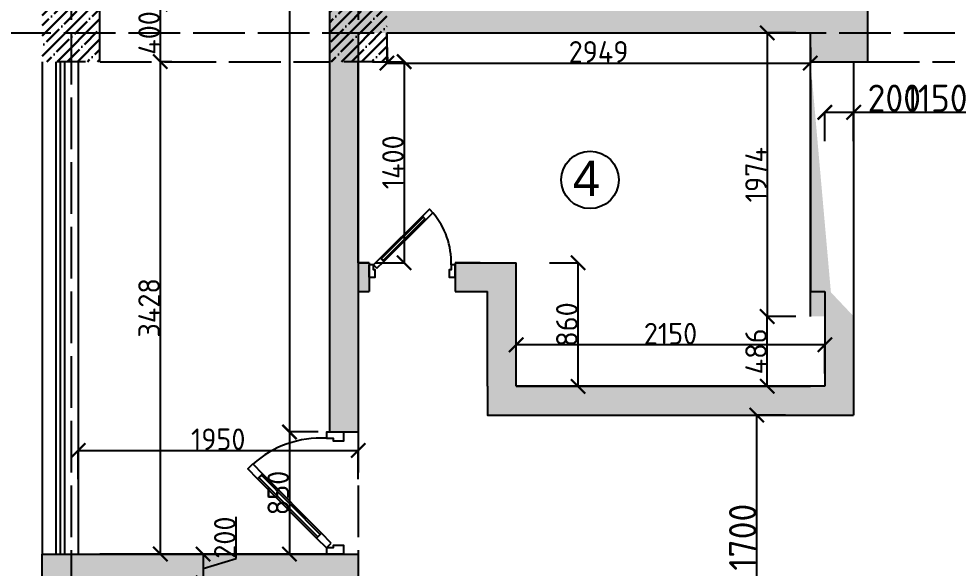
# Model space of a CAD drawing. Header units: millimetres. Extents: x -79936 to 190348, y -17907 to 78730.
# Drawn here: x 107997 to 114466, y 64380 to 68208 of the extents above; entities that cross this region are included whole.
import ezdxf

# ---------------------------------------------------------------- set-up
doc = ezdxf.new("R2010")
doc.units = ezdxf.units.MM
doc.linetypes.add('ACAD_ISO02W100', pattern=[15, 12, -3])
doc.layers.add('Plan 1', color=7, linetype='Continuous')
doc.layers.add('Plan 2', color=7, linetype='Continuous')
doc.styles.add('gost', font='GOST Common.ttf')
doc.styles.get("Standard").update_dxf_attribs({"font": 'arial.ttf'})
doc.dimstyles.new('GOST', dxfattribs={"dimtxt": 190, "dimasz": 100, "dimexe": 0.18, "dimexo": 0.06, "dimgap": 3, "dimtad": 1, "dimdec": 0, "dimzin": 0, "dimdsep": 46, "dimtxsty": 'gost', "dimblk": 'ARCHTICK', "dimcen": 0.09, "dimclrt": 256, "dimadec": 0, "dimazin": 0, "dimtfac": 1, "dimtdec": 0, "dimtofl": 0, "dimtmove": 0, "dimatfit": 3, "dimldrblk": 'ARCHTICK', "dimfxl": 200, "dimfxlon": 1, "dimtolj": 1, "dimtzin": 0, "dimarcsym": 0})
pattern_1 = [(45, (55688.29, 48707.08), (-70.71068, 70.71068), []), (45, (55759, 48707.08), (-70.71068, 70.71068), [125, -25, 0, -25])]

# ---------------------------------------------------------------- blocks, each defined once
blk = doc.blocks.new('A$C3C032968')
for p, q in [((0, 0), (0, 100)), ((0, 100), (0, 0)), ((700, 0), (700, 100)), ((700, 0), (700, 100))]:
    blk.add_line(p, q)
for points in [[(517.5, 522.4), (460.7, 466.1), (432.5, 494.5), (489.3, 550.8)], [(120, 128), (460.7, 466.1), (432.5, 494.5), (91.8, 156.4)], [(112.9, 135.1), (453.6, 473.2), (439.5, 487.4), (98.8, 149.3)], [(63.2, 71.6), (120, 128), (91.8, 156.4), (35, 100)], [(35, 100), (0, 100), (0, 0), (50, 0), (50, 50), (50, 60), (35, 60)], [(665, 100), (665, 60), (650, 60), (650, 50), (650, 0), (700, 0), (700, 100)]]:
    blk.add_lwpolyline(points, close=True)
blk.add_arc((72.4, 128.7), 593.3, 357.2313, 41.4937)
blk = doc.blocks.new('_ArchTick')
at = {"color": 0, "linetype": 'ByBlock', "const_width": 0.15}
blk.add_lwpolyline([(-0.5, -0.5), (0.5, 0.5)], dxfattribs=at)
blk = doc.blocks.new('*D235')
at = {"color": 0, "lineweight": -2, "transparency": 16777216}
for p, q in [((109064.3, 68308.1), (108983.6, 68308.1)), ((108983.7, 68308.1), (108983.7, 67908.1)), ((109064.3, 67908.1), (108983.6, 67908.1))]:
    blk.add_line(p, q, dxfattribs=at)
at = {"layer": 'Defpoints', "color": 0, "lineweight": 40, "transparency": 16777216}
for p in [(109064.4, 68308.1), (108983.7, 67908.1), (109064.4, 67908.1)]:
    blk.add_point(p, dxfattribs=at)
at = {"color": 0, "lineweight": -2, "transparency": 16777216, "xscale": 100, "yscale": 100, "zscale": 100}
for p, rotation in [((108983.7, 68308.1), 90), ((108983.7, 67908.1), 270)]:
    blk.add_blockref('_ArchTick', p, dxfattribs=dict(at, rotation=rotation))
at = {"color": 18, "true_color": 0x000000, "transparency": 16777216, "insert": (108905.7, 68108.1), "char_height": 150, "attachment_point": 5, "rotation": 90, "style": 'gost'}
blk.add_mtext('\\A1;400', dxfattribs=at)
blk = doc.blocks.new('*D236')
at = {"color": 0, "lineweight": -2, "transparency": 16777216}
for p, q in [((109064.3, 67908.1), (108983.6, 67908.1)), ((108983.7, 67908.1), (108983.7, 64480.5)), ((108964.4, 64480.5), (108983.9, 64480.5))]:
    blk.add_line(p, q, dxfattribs=at)
at = {"layer": 'Defpoints', "color": 0, "lineweight": 40, "transparency": 16777216}
for p in [(109064.4, 67908.1), (108964.4, 64480.5), (108983.7, 64480.5)]:
    blk.add_point(p, dxfattribs=at)
at = {"color": 0, "lineweight": -2, "transparency": 16777216, "xscale": 100, "yscale": 100, "zscale": 100}
for p, rotation in [((108983.7, 67908.1), 90), ((108983.7, 64480.5), 270)]:
    blk.add_blockref('_ArchTick', p, dxfattribs=dict(at, rotation=rotation))
at = {"color": 18, "true_color": 0x000000, "transparency": 16777216, "insert": (108905.7, 66194.3), "char_height": 150, "attachment_point": 5, "rotation": 90, "style": 'gost'}
blk.add_mtext('\\A1;3428', dxfattribs=at)
blk = doc.blocks.new('*D272')
at = {"color": 0, "lineweight": -2, "transparency": 16777216}
for p, q in [((109511.2, 64449.4), (109511.2, 64740.4)), ((109262.3, 64480.5), (109281.7, 64480.5)), ((109281.6, 64480.5), (109281.6, 64280.5)), ((109281.6, 64380.5), (109511.2, 64449.4)), ((109262.3, 64280.5), (109281.7, 64280.5))]:
    blk.add_line(p, q, dxfattribs=at)
at = {"layer": 'Defpoints', "color": 0, "lineweight": 40, "transparency": 16777216}
for p in [(109262.2, 64480.5), (109262.2, 64280.5), (109281.6, 64280.5)]:
    blk.add_point(p, dxfattribs=at)
at = {"color": 0, "lineweight": -2, "transparency": 16777216, "xscale": 100, "yscale": 100, "zscale": 100}
for p, rotation in [((109281.6, 64480.5), 90), ((109281.6, 64280.5), 270)]:
    blk.add_blockref('_ArchTick', p, dxfattribs=dict(at, rotation=rotation))
at = {"color": 18, "true_color": 0x000000, "transparency": 16777216, "insert": (109433.2, 64594.9), "char_height": 150, "attachment_point": 5, "rotation": 90, "style": 'gost'}
blk.add_mtext('\\A1;200', dxfattribs=at)
blk = doc.blocks.new('*D274')
at = {"color": 0, "lineweight": -2, "transparency": 16777216}
for p, q in [((110083.2, 71898.3), (109883, 71898.3)), ((109883.2, 71898.3), (109883.2, 65330.5)), ((110083.2, 65330.5), (109883, 65330.5))]:
    blk.add_line(p, q, dxfattribs=at)
at = {"layer": 'Defpoints', "color": 0, "lineweight": 40, "transparency": 16777216}
for p in [(110183.2, 71898.3), (109883.2, 65330.5), (110162.2, 65330.5)]:
    blk.add_point(p, dxfattribs=at)
at = {"color": 0, "lineweight": -2, "transparency": 16777216, "xscale": 100, "yscale": 100, "zscale": 100}
for p, rotation in [((109883.2, 71898.3), 90), ((109883.2, 65330.5), 270)]:
    blk.add_blockref('_ArchTick', p, dxfattribs=dict(at, rotation=rotation))
at = {"color": 18, "true_color": 0x000000, "transparency": 16777216, "insert": (109805.2, 68614.4), "char_height": 150, "attachment_point": 5, "rotation": 90, "style": 'gost'}
blk.add_mtext('\\A1;6568', dxfattribs=at)
blk = doc.blocks.new('*D275')
at = {"color": 0, "lineweight": -2, "transparency": 16777216}
for p, q in [((110083.2, 65330.5), (109883, 65330.5)), ((109883.2, 65330.5), (109883.2, 64480.5)), ((110083.2, 64480.5), (109883, 64480.5))]:
    blk.add_line(p, q, dxfattribs=at)
at = {"layer": 'Defpoints', "color": 0, "lineweight": 40, "transparency": 16777216}
for p in [(110162.2, 65330.5), (109883.2, 64480.5), (110362.2, 64480.5)]:
    blk.add_point(p, dxfattribs=at)
at = {"color": 0, "lineweight": -2, "transparency": 16777216, "xscale": 100, "yscale": 100, "zscale": 100}
for p, rotation in [((109883.2, 65330.5), 90), ((109883.2, 64480.5), 270)]:
    blk.add_blockref('_ArchTick', p, dxfattribs=dict(at, rotation=rotation))
at = {"color": 18, "true_color": 0x000000, "transparency": 16777216, "insert": (109805.2, 64905.5), "char_height": 150, "attachment_point": 5, "rotation": 90, "style": 'gost'}
blk.add_mtext('\\A1;850', dxfattribs=at)
blk = doc.blocks.new('*D276')
at = {"color": 0, "lineweight": -2, "transparency": 16777216}
for p, q in [((108412.2, 65001.7), (108412.2, 65201.9)), ((108412.2, 65201.7), (110362.2, 65201.7)), ((110362.2, 65001.7), (110362.2, 65201.9))]:
    blk.add_line(p, q, dxfattribs=at)
at = {"layer": 'Defpoints', "color": 0, "lineweight": 40, "transparency": 16777216}
for p in [(110362.2, 65201.7), (108412.2, 64480.5), (110362.2, 64480.5)]:
    blk.add_point(p, dxfattribs=at)
at = {"color": 0, "lineweight": -2, "transparency": 16777216, "xscale": 100, "yscale": 100, "zscale": 100, "rotation": 180}
blk.add_blockref('_ArchTick', (108412.2, 65201.7), dxfattribs=at)
at = {"color": 0, "lineweight": -2, "transparency": 16777216, "xscale": 100, "yscale": 100, "zscale": 100}
blk.add_blockref('_ArchTick', (110362.2, 65201.7), dxfattribs=at)
at = {"color": 18, "true_color": 0x000000, "transparency": 16777216, "insert": (109387.2, 65279.7), "char_height": 150, "attachment_point": 5, "style": 'gost'}
blk.add_mtext('\\A1;1950', dxfattribs=at)
blk = doc.blocks.new('*D277')
at = {"color": 0, "lineweight": -2, "transparency": 16777216}
for p, q in [((113410.8, 66134.5), (113210.6, 66134.5)), ((113210.8, 65648.1), (113210.8, 66134.5)), ((113410.8, 65648.1), (113210.6, 65648.1))]:
    blk.add_line(p, q, dxfattribs=at)
at = {"layer": 'Defpoints', "color": 0, "lineweight": 40, "transparency": 16777216}
for p in [(113210.8, 66134.5), (113512.2, 66134.5), (113612.2, 65648.1)]:
    blk.add_point(p, dxfattribs=at)
at = {"color": 0, "lineweight": -2, "transparency": 16777216, "xscale": 100, "yscale": 100, "zscale": 100}
for p, rotation in [((113210.8, 66134.5), 90), ((113210.8, 65648.1), 270)]:
    blk.add_blockref('_ArchTick', p, dxfattribs=dict(at, rotation=rotation))
at = {"transparency": 16777216, "insert": (113132.8, 65891.3), "char_height": 150, "attachment_point": 5, "rotation": 90, "style": 'gost'}
blk.add_mtext('\\A1;486', dxfattribs=at)
blk = doc.blocks.new('*D255')
at = {"color": 0, "lineweight": -2, "transparency": 16777216}
for p, q in [((113410.6, 68108.1), (113210.4, 68108.1)), ((113210.6, 68108.1), (113210.6, 66134.5)), ((113410.6, 66134.5), (113210.4, 66134.5))]:
    blk.add_line(p, q, dxfattribs=at)
at = {"layer": 'Defpoints', "color": 0, "lineweight": 40, "transparency": 16777216}
for p in [(113510.3, 68108.1), (113210.6, 66134.5), (113512.2, 66134.5)]:
    blk.add_point(p, dxfattribs=at)
at = {"color": 0, "lineweight": -2, "transparency": 16777216, "xscale": 100, "yscale": 100, "zscale": 100}
for p, rotation in [((113210.6, 68108.1), 90), ((113210.6, 66134.5), 270)]:
    blk.add_blockref('_ArchTick', p, dxfattribs=dict(at, rotation=rotation))
at = {"transparency": 16777216, "insert": (113132.6, 67121.3), "char_height": 150, "attachment_point": 5, "rotation": 90, "style": 'gost'}
blk.add_mtext('\\A1;1974', dxfattribs=at)
blk = doc.blocks.new('*D283')
at = {"color": 0, "lineweight": -2, "transparency": 16777216}
for p, q in [((111462.2, 65737.1), (111462.2, 65937.3)), ((113612.2, 65937.1), (111462.2, 65937.1)), ((113612.2, 65737.1), (113612.2, 65937.3))]:
    blk.add_line(p, q, dxfattribs=at)
at = {"layer": 'Defpoints', "color": 0, "lineweight": 40, "transparency": 16777216}
for p in [(111462.2, 65937.1), (111462.2, 65648.1), (113612.2, 65648.1)]:
    blk.add_point(p, dxfattribs=at)
at = {"color": 0, "lineweight": -2, "transparency": 16777216, "xscale": 100, "yscale": 100, "zscale": 100, "rotation": 180}
blk.add_blockref('_ArchTick', (111462.2, 65937.1), dxfattribs=at)
at = {"color": 0, "lineweight": -2, "transparency": 16777216, "xscale": 100, "yscale": 100, "zscale": 100}
blk.add_blockref('_ArchTick', (113612.2, 65937.1), dxfattribs=at)
at = {"transparency": 16777216, "insert": (112537.2, 66015.1), "char_height": 150, "attachment_point": 5, "style": 'gost'}
blk.add_mtext('\\A1;2150', dxfattribs=at)
blk = doc.blocks.new('*D284')
at = {"color": 0, "lineweight": -2, "transparency": 16777216}
for p, q in [((111693.2, 66508.1), (111893.4, 66508.1)), ((111893.2, 65648.1), (111893.2, 66508.1)), ((111693.2, 65648.1), (111893.4, 65648.1))]:
    blk.add_line(p, q, dxfattribs=at)
at = {"layer": 'Defpoints', "color": 0, "lineweight": 40, "transparency": 16777216}
for p in [(111462.2, 66508.1), (111893.2, 66508.1), (111462.2, 65648.1)]:
    blk.add_point(p, dxfattribs=at)
at = {"color": 0, "lineweight": -2, "transparency": 16777216, "xscale": 100, "yscale": 100, "zscale": 100}
for p, rotation in [((111893.2, 66508.1), 90), ((111893.2, 65648.1), 270)]:
    blk.add_blockref('_ArchTick', p, dxfattribs=dict(at, rotation=rotation))
at = {"transparency": 16777216, "insert": (111815.2, 66078.1), "char_height": 150, "attachment_point": 5, "rotation": 90, "style": 'gost'}
blk.add_mtext('\\A1;860', dxfattribs=at)
blk = doc.blocks.new('*D302')
at = {"color": 0, "lineweight": -2, "transparency": 16777216}
for p, q in [((113612.2, 67355.8), (113612.2, 67555.9)), ((113612.2, 67555.8), (113812.2, 67555.8)), ((113812.2, 67355.8), (113812.2, 67555.9)), ((113812.2, 67555.8), (114279.2, 67555.8))]:
    blk.add_line(p, q, dxfattribs=at)
at = {"layer": 'Defpoints', "color": 0, "lineweight": 40, "transparency": 16777216}
for p in [(113812.2, 67555.8), (113612.2, 66134.9), (113812.2, 66134.9)]:
    blk.add_point(p, dxfattribs=at)
at = {"color": 0, "lineweight": -2, "transparency": 16777216, "xscale": 100, "yscale": 100, "zscale": 100, "rotation": 180}
blk.add_blockref('_ArchTick', (113612.2, 67555.8), dxfattribs=at)
at = {"color": 0, "lineweight": -2, "transparency": 16777216, "xscale": 100, "yscale": 100, "zscale": 100}
blk.add_blockref('_ArchTick', (113812.2, 67555.8), dxfattribs=at)
at = {"transparency": 16777216, "insert": (114095.7, 67653.8), "char_height": 190, "attachment_point": 5, "style": 'gost'}
blk.add_mtext('\\A1;200', dxfattribs=at)
blk = doc.blocks.new('*D303')
at = {"color": 0, "lineweight": -2, "transparency": 16777216}
for p, q in [((114962.2, 67755.8), (114962.2, 67555.6)), ((113812.2, 67355.8), (113812.2, 67555.9)), ((113812.2, 67555.8), (114962.2, 67555.8))]:
    blk.add_line(p, q, dxfattribs=at)
at = {"layer": 'Defpoints', "color": 0, "lineweight": 40, "transparency": 16777216}
for p in [(114962.2, 67908.1), (114962.2, 67555.8), (113812.2, 66134.9)]:
    blk.add_point(p, dxfattribs=at)
at = {"color": 0, "lineweight": -2, "transparency": 16777216, "xscale": 100, "yscale": 100, "zscale": 100, "rotation": 180}
blk.add_blockref('_ArchTick', (113812.2, 67555.8), dxfattribs=at)
at = {"color": 0, "lineweight": -2, "transparency": 16777216, "xscale": 100, "yscale": 100, "zscale": 100}
blk.add_blockref('_ArchTick', (114962.2, 67555.8), dxfattribs=at)
at = {"transparency": 16777216, "insert": (114387.2, 67653.8), "char_height": 190, "attachment_point": 5, "style": 'gost'}
blk.add_mtext('\\A1;1150', dxfattribs=at)
blk = doc.blocks.new('*D256')
at = {"color": 0, "lineweight": -2, "transparency": 16777216}
for p, q in [((106762.2, 64480.5), (106562, 64480.5)), ((106562.2, 64280.5), (106562.2, 64480.5)), ((106762.2, 64280.5), (106562, 64280.5))]:
    blk.add_line(p, q, dxfattribs=at)
at = {"layer": 'Defpoints', "color": 0, "lineweight": 40, "transparency": 16777216}
for p in [(106562.2, 64480.5), (108412.2, 64480.5), (108412.2, 64280.5)]:
    blk.add_point(p, dxfattribs=at)
at = {"color": 0, "lineweight": -2, "transparency": 16777216, "xscale": 100, "yscale": 100, "zscale": 100}
for p, rotation in [((106562.2, 64480.5), 90), ((106562.2, 64280.5), 270)]:
    blk.add_blockref('_ArchTick', p, dxfattribs=dict(at, rotation=rotation))
at = {"transparency": 16777216, "insert": (106364.2, 64413.5), "char_height": 190, "attachment_point": 5, "rotation": 90, "style": 'gost'}
blk.add_mtext('\\A1;200', dxfattribs=at)
blk = doc.blocks.new('*D258')
at = {"color": 0, "lineweight": -2, "transparency": 16777216}
for p, q in [((105162.2, 72108.1), (104962, 72108.1)), ((104962.2, 61708.1), (104962.2, 72108.1)), ((105162.2, 61708.1), (104962, 61708.1))]:
    blk.add_line(p, q, dxfattribs=at)
at = {"layer": 'Defpoints', "color": 0, "lineweight": 40, "transparency": 16777216}
for p in [(104962.2, 72108.1), (108362.2, 72108.1), (108362.2, 61708.1)]:
    blk.add_point(p, dxfattribs=at)
at = {"color": 0, "lineweight": -2, "transparency": 16777216, "xscale": 100, "yscale": 100, "zscale": 100}
for p, rotation in [((104962.2, 72108.1), 90), ((104962.2, 61708.1), 270)]:
    blk.add_blockref('_ArchTick', p, dxfattribs=dict(at, rotation=rotation))
at = {"transparency": 16777216, "insert": (104864.2, 66908.1), "char_height": 190, "attachment_point": 5, "rotation": 90, "style": 'gost'}
blk.add_mtext('\\A1;10400', dxfattribs=at)
blk = doc.blocks.new('*D259')
at = {"color": 0, "lineweight": -2, "transparency": 16777216}
for p, q in [((105962.2, 68108.1), (105762, 68108.1)), ((105762.2, 61708.1), (105762.2, 68108.1)), ((105962.2, 61708.1), (105762, 61708.1))]:
    blk.add_line(p, q, dxfattribs=at)
at = {"layer": 'Defpoints', "color": 0, "lineweight": 40, "transparency": 16777216}
for p in [(105762.2, 68108.1), (108362.2, 68108.1), (108362.2, 61708.1)]:
    blk.add_point(p, dxfattribs=at)
at = {"color": 0, "lineweight": -2, "transparency": 16777216, "xscale": 100, "yscale": 100, "zscale": 100}
for p, rotation in [((105762.2, 68108.1), 90), ((105762.2, 61708.1), 270)]:
    blk.add_blockref('_ArchTick', p, dxfattribs=dict(at, rotation=rotation))
at = {"transparency": 16777216, "insert": (105664.2, 64908.1), "char_height": 190, "attachment_point": 5, "rotation": 90, "style": 'gost'}
blk.add_mtext('\\A1;6400', dxfattribs=at)
blk = doc.blocks.new('*D260')
at = {"color": 0, "lineweight": -2, "transparency": 16777216}
for p, q in [((105962.2, 72108.1), (105762, 72108.1)), ((105762.2, 68108.1), (105762.2, 72108.1)), ((105962.2, 68108.1), (105762, 68108.1))]:
    blk.add_line(p, q, dxfattribs=at)
at = {"layer": 'Defpoints', "color": 0, "lineweight": 40, "transparency": 16777216}
for p in [(105762.2, 72108.1), (108362.2, 72108.1), (108362.2, 68108.1)]:
    blk.add_point(p, dxfattribs=at)
at = {"color": 0, "lineweight": -2, "transparency": 16777216, "xscale": 100, "yscale": 100, "zscale": 100}
for p, rotation in [((105762.2, 72108.1), 90), ((105762.2, 68108.1), 270)]:
    blk.add_blockref('_ArchTick', p, dxfattribs=dict(at, rotation=rotation))
at = {"transparency": 16777216, "insert": (105664.2, 70108.1), "char_height": 190, "attachment_point": 5, "rotation": 90, "style": 'gost'}
blk.add_mtext('\\A1;4000', dxfattribs=at)
blk = doc.blocks.new('*D317')
at = {"color": 0, "lineweight": -2, "transparency": 16777216}
for p, q in [((106762.2, 68108.1), (106562, 68108.1)), ((106562.2, 64480.5), (106562.2, 68108.1)), ((106762.2, 64480.5), (106562, 64480.5))]:
    blk.add_line(p, q, dxfattribs=at)
at = {"layer": 'Defpoints', "color": 0, "lineweight": 40, "transparency": 16777216}
for p in [(106562.2, 68108.1), (108162.2, 68108.1), (108162.2, 64480.5)]:
    blk.add_point(p, dxfattribs=at)
at = {"color": 0, "lineweight": -2, "transparency": 16777216, "xscale": 100, "yscale": 100, "zscale": 100}
for p, rotation in [((106562.2, 68108.1), 90), ((106562.2, 64480.5), 270)]:
    blk.add_blockref('_ArchTick', p, dxfattribs=dict(at, rotation=rotation))
at = {"transparency": 16777216, "insert": (106464.2, 66294.3), "char_height": 190, "attachment_point": 5, "rotation": 90, "style": 'gost'}
blk.add_mtext('\\A1;3628', dxfattribs=at)
blk = doc.blocks.new('*D318')
at = {"color": 0, "lineweight": -2, "transparency": 16777216}
for p, q in [((106762.2, 71508.1), (106562, 71508.1)), ((106562.2, 68108.1), (106562.2, 71508.1)), ((106762.2, 68108.1), (106562, 68108.1))]:
    blk.add_line(p, q, dxfattribs=at)
at = {"layer": 'Defpoints', "color": 0, "lineweight": 40, "transparency": 16777216}
for p in [(106562.2, 71508.1), (108162.2, 71508.1), (108162.2, 68108.1)]:
    blk.add_point(p, dxfattribs=at)
at = {"color": 0, "lineweight": -2, "transparency": 16777216, "xscale": 100, "yscale": 100, "zscale": 100}
for p, rotation in [((106562.2, 71508.1), 90), ((106562.2, 68108.1), 270)]:
    blk.add_blockref('_ArchTick', p, dxfattribs=dict(at, rotation=rotation))
at = {"transparency": 16777216, "insert": (106464.2, 69808.1), "char_height": 190, "attachment_point": 5, "rotation": 90, "style": 'gost'}
blk.add_mtext('\\A1;3400', dxfattribs=at)
blk = doc.blocks.new('*D321')
at = {"color": 0, "lineweight": -2, "transparency": 16777216}
for p, q in [((110561.7, 68098.5), (110561.7, 67898.3)), ((113510.3, 68098.5), (113510.3, 67898.3)), ((110561.7, 67898.5), (113510.3, 67898.5))]:
    blk.add_line(p, q, dxfattribs=at)
at = {"layer": 'Defpoints', "color": 0, "lineweight": 40, "transparency": 16777216}
for p in [(110561.7, 68108.1), (113510.3, 68108.1), (113510.3, 67898.5)]:
    blk.add_point(p, dxfattribs=at)
at = {"color": 0, "lineweight": -2, "transparency": 16777216, "xscale": 100, "yscale": 100, "zscale": 100, "rotation": 180}
blk.add_blockref('_ArchTick', (110561.7, 67898.5), dxfattribs=at)
at = {"color": 0, "lineweight": -2, "transparency": 16777216, "xscale": 100, "yscale": 100, "zscale": 100}
blk.add_blockref('_ArchTick', (113510.3, 67898.5), dxfattribs=at)
at = {"transparency": 16777216, "insert": (112036, 67976.5), "char_height": 150, "attachment_point": 5, "style": 'gost'}
blk.add_mtext('\\A1;2949', dxfattribs=at)
blk = doc.blocks.new('*D322')
at = {"color": 0, "lineweight": -2, "transparency": 16777216}
for p, q in [((110482.2, 67908.1), (110682.4, 67908.1)), ((110682.2, 67908.1), (110682.2, 66508.1)), ((110482.2, 66508.1), (110682.4, 66508.1))]:
    blk.add_line(p, q, dxfattribs=at)
at = {"layer": 'Defpoints', "color": 0, "lineweight": 40, "transparency": 16777216}
for p in [(110362.2, 67908.1), (110362.2, 66508.1), (110682.2, 66508.1)]:
    blk.add_point(p, dxfattribs=at)
at = {"color": 0, "lineweight": -2, "transparency": 16777216, "xscale": 100, "yscale": 100, "zscale": 100}
for p, rotation in [((110682.2, 67908.1), 90), ((110682.2, 66508.1), 270)]:
    blk.add_blockref('_ArchTick', p, dxfattribs=dict(at, rotation=rotation))
at = {"transparency": 16777216, "insert": (110604.2, 67208.1), "char_height": 150, "attachment_point": 5, "rotation": 90, "style": 'gost'}
blk.add_mtext('\\A1;1400', dxfattribs=at)
blk = doc.blocks.new('*D325')
at = {"color": 0, "lineweight": -2, "transparency": 16777216}
for p, q in [((113337.8, 65448.1), (113137.6, 65448.1)), ((113137.8, 63748.1), (113137.8, 65448.1)), ((113337.8, 63748.1), (113137.6, 63748.1))]:
    blk.add_line(p, q, dxfattribs=at)
at = {"layer": 'Defpoints', "color": 0, "lineweight": 40, "transparency": 16777216}
for p in [(113137.8, 65448.1), (113812.2, 65448.1), (113462.2, 63748.1)]:
    blk.add_point(p, dxfattribs=at)
at = {"color": 0, "lineweight": -2, "transparency": 16777216, "xscale": 100, "yscale": 100, "zscale": 100}
for p, rotation in [((113137.8, 65448.1), 90), ((113137.8, 63748.1), 270)]:
    blk.add_blockref('_ArchTick', p, dxfattribs=dict(at, rotation=rotation))
at = {"transparency": 16777216, "insert": (113039.8, 64598.1), "char_height": 190, "attachment_point": 5, "rotation": 90, "style": 'gost'}
blk.add_mtext('\\A1;1700', dxfattribs=at)

msp = doc.modelspace()

# ---------------------------------------------------------------- hatches: boundary and pattern name
at = {"ltscale": 50, "true_color": 0x636466, "transparency": 33554687}
h = msp.add_hatch(color=251, dxfattribs=at)
h.dxf.hatch_style = 1
h.paths.add_polyline_path([(110362.206, 64480.49), (108562.206, 64480.49), (108562.206, 64280.49), (110362.206, 64280.49)])
h.paths.add_polyline_path([(119162.206, 68308.118), (115162.206, 68308.118), (115162.206, 68658.118), (114962.206, 68658.118), (114962.206, 68108.453), (119162.206, 68109.38)])
h.paths.add_polyline_path([(110438.359, 66508.118), (110362.206, 66508.118), (110362.206, 66308.118), (110438.359, 66308.118)], flags=17)
h.paths.add_polyline_path([(108562.206, 64480.49), (108162.206, 64480.49), (108162.206, 64280.49), (108562.206, 64280.49), (108562.206, 64308.118)])
h.paths.add_polyline_path([(111212.206, 66308.118), (111212.206, 66508.118), (111038.359, 66508.118), (111038.359, 66308.118)], flags=17)
h.paths.add_polyline_path([(108902.206, 71908.118), (108902.206, 72308.118), (108162.206, 72308.118), (108162.206, 71908.118)])
h.paths.add_polyline_path([(114962.206, 69408.118), (115162.206, 69408.118), (115162.206, 69708.118), (114562.206, 69708.118), (114562.206, 71908.118), (114362.206, 71908.118), (114362.206, 69708.118), (113562.206, 69708.118), (113562.206, 69228.118), (113762.206, 69228.118), (113762.206, 69508.118), (114962.206, 69508.118)])
h.paths.add_polyline_path([(113562.206, 68308.118), (113762.206, 68308.118), (113762.206, 68478.118), (113562.206, 68478.118)])
h.paths.add_polyline_path([(113512.206, 68108.118), (113512.206, 68308.118), (110162.206, 68308.118), (110162.206, 65330.49), (110362.206, 65330.49), (110362.206, 66308.118), (110362.206, 68108.118)])
h.paths.add_polyline_path([(121461.995, 61508.118), (121461.995, 61908.118), (108562.206, 61908.118), (108162.206, 61908.118), (108162.206, 61508.118)])
h.paths.add_polyline_path([(121261.995, 71908.118), (121261.995, 72308.118), (109862.206, 72308.118), (109862.206, 71908.118), (110362.206, 71908.118), (114362.206, 71908.118)])
at = {"lineweight": 30, "transparency": 33554687}
h = msp.add_hatch(dxfattribs=at)
h.set_pattern_fill('ANSI35', color=1, scale=400)
h.set_pattern_definition(pattern_1)
h.paths.add_polyline_path([(108162.206, 68308.118), (108162.206, 67908.118), (108562.206, 67908.118), (108562.206, 68308.118)])
h = msp.add_hatch(dxfattribs=at)
h.set_pattern_fill('ANSI35', color=1, scale=400)
h.set_pattern_definition(pattern_1)
h.paths.add_polyline_path([(110162.206, 68308.118), (110162.206, 67908.118), (110562.206, 67908.118), (110562.206, 68308.118)])
at = {"true_color": 0x636466, "transparency": 33554687}
h = msp.add_hatch(color=251, dxfattribs=at)
h.dxf.hatch_style = 1
h.paths.add_polyline_path([(113912.206, 68308.118), (113512.206, 68308.118), (113512.206, 67908.118), (113912.206, 67908.118)])
at = {"true_color": 0x000000, "transparency": 33554687}
h = msp.add_hatch(color=18, dxfattribs=at)
h.dxf.hatch_style = 1
h.paths.add_polyline_path([(113654.045, 66302.844), (113512.206, 66135.552), (113812.206, 66135.552)])
h.paths.add_polyline_path([(113512.206, 67906.488), (113512.206, 66335.552), (113512.206, 66135.552), (113654.045, 66302.844)])
at = {"true_color": 0x636466, "transparency": 33554687}
h = msp.add_hatch(color=251, dxfattribs=at)
h.dxf.hatch_style = 1
h.paths.add_polyline_path([(111462.206, 66508.118), (111038.359, 66508.118), (111038.359, 66493.852), (111038.502, 66493.852), (111038.502, 66408.118), (111038.359, 66308.118), (111262.206, 66308.118), (111262.24, 65648.118), (111462.24, 65648.118)])
h = msp.add_hatch(color=251, dxfattribs=at)
h.dxf.hatch_style = 1
h.paths.add_polyline_path([(113812.379, 66135.723), (113612.379, 66135.723), (113612.206, 65648.118), (111462.206, 65648.118), (111262.206, 65648.118), (111262.206, 65448.118), (113512.206, 65448.118), (113812.206, 65448.118)])

# ---------------------------------------------------------------- linework, layer by layer
at = {"color": 18, "true_color": 0x000000}
for p, q in [((110362.206, 67908.118), (110362.206, 66508.118)), ((113812.206, 67908.118), (113812.206, 65448.118)), ((110362.206, 66508.118), (110438.359, 66508.118)), ((111038.359, 66508.118), (111212.206, 66508.118)), ((111038.359, 66508.118), (111462.206, 66508.118)), ((110362.206, 66308.118), (110438.359, 66308.118)), ((111038.359, 66308.118), (111262.206, 66308.118)), ((110362.206, 65448.118), (110362.206, 65330.49))]:
    msp.add_line(p, q, dxfattribs=at)
for p, q in [((110362.206, 66508.118), (110438.359, 66508.118)), ((113512.206, 66308.118), (113612.206, 66308.118)), ((113612.206, 66308.118), (113612.206, 65648.118)), ((110162.206, 65330.49), (110362.206, 65330.49))]:
    msp.add_line(p, q)
for points in [[(109862.206, 71908.118), (110162.206, 71908.118), (110162.206, 65330.49)], [(110162.206, 71908.118), (110162.206, 65448.118)], [(108562.206, 67908.118), (108562.206, 68308.118)], [(113512.206, 67908.118), (113912.206, 67908.118), (113912.206, 68308.118), (113512.206, 68308.118)], [(110462.206, 67908.118), (110568.474, 67908.118), (110561.726, 68108.118)], [(110561.726, 68108.118), (113510.303, 68108.118)], [(113510.303, 68108.118), (113512.206, 67908.118)], [(108162.206, 67908.118), (108162.206, 64480.49)], [(108462.206, 67908.118), (108262.206, 67908.118)], [(108412.206, 67908.118), (108412.206, 64480.49)], [(110462.206, 67908.118), (110262.206, 67908.118)], [(110362.206, 67908.118), (110362.206, 65448.118)], [(110438.359, 66508.118), (110362.206, 66508.118), (110362.206, 67908.118)], [(113512.206, 66308.118), (113512.206, 67908.118)], [(113512.206, 66134.468), (113512.206, 67908.118)], [(113512.206, 67782.29), (113512.206, 66308.118)], [(110438.359, 66508.118), (110438.359, 66308.118)], [(111212.206, 66508.118), (111038.359, 66508.118)], [(111038.359, 66508.118), (111038.359, 66308.118)], [(111462.24, 65648.128), (111462.206, 66508.118)], [(110362.206, 66308.118), (110362.206, 65448.118)], [(111262.24, 65648.118), (111262.206, 66308.118)], [(111262.24, 65648.118), (111262.24, 65648.118), (111262.24, 65448.118), (113812.206, 65448.118)], [(111462.206, 65648.118), (113512.206, 65648.118)], [(113612.206, 65648.118), (111462.206, 65648.118)], [(108162.206, 64280.49), (108162.206, 64480.49), (110362.206, 64480.49)], [(110162.206, 64480.49), (110162.206, 64480.49), (108562.206, 64480.49)], [(110362.206, 64480.49), (110362.206, 64308.118)]]:
    msp.add_lwpolyline(points, dxfattribs=at)
at = {"color": 152, "true_color": 0x2776bb}
for points in [[(108257.206, 67908.118), (108257.206, 64480.49)], [(108287.206, 67908.118), (108287.206, 64480.49)], [(108317.206, 67908.118), (108317.206, 64480.49)]]:
    msp.add_lwpolyline(points, dxfattribs=at)
at = {"layer": 'Plan 1', "color": 251, "linetype": 'ACAD_ISO02W100', "ltscale": 30, "true_color": 0x636466}
for points in [[(108362.206, 76208.298), (108362.206, 57608.298)], [(110362.206, 76208.298), (110362.206, 57608.298)], [(104262.206, 68108.118), (125412.206, 68108.118)]]:
    msp.add_lwpolyline(points, dxfattribs=at)
at = {"layer": 'Plan 1', "color": 6, "linetype": 'ACAD_ISO02W100', "ltscale": 30}
for points in [[(108562.206, 67908.118), (110162.206, 67908.118)], [(113912.206, 67908.118), (118960.725, 67908.118)]]:
    msp.add_lwpolyline(points, dxfattribs=at)
at = {"layer": 'Plan 2'}
msp.add_circle((111976.724, 67085.445), 200, dxfattribs=at)

# ---------------------------------------------------------------- block references
at = {"layer": 'Plan 2', "xscale": 0.8573464556460054, "yscale": 0.8573464556460054, "zscale": 0.8573464556460054}
msp.add_blockref('A$C3C032968', (110438.359, 66408.118), dxfattribs=at)
at = {"layer": 'Plan 2', "xscale": 1.212970901336103, "yscale": 1.212970901336103, "zscale": 1.212970901336103, "rotation": 90.00000000000001}
msp.add_blockref('A$C3C032968', (110261.503, 64480.49), dxfattribs=at)

# ---------------------------------------------------------------- texts
at = {"layer": 'Plan 2', "insert": (111856.375, 67219.547), "char_height": 245.412, "attachment_point": 1}
msp.add_mtext_dynamic_manual_height_columns('4', width=245.41227, gutter_width=0.818, heights=[0], dxfattribs=at)

# ---------------------------------------------------------------- dimensions: what is measured, and where the dimension line sits
at = {"color": 18, "true_color": 0x000000}
for base, p1, p2, picture, middle in [((104962.206, 72108.118), (108362.206, 61708.118), (108362.206, 72108.118), '*D258', (104864.206, 66908.118)), ((105762.206, 68108.118), (108362.206, 61708.118), (108362.206, 68108.118), '*D259', (105664.206, 64908.118)), ((106562.206, 68108.118), (108162.206, 64480.49), (108162.206, 68108.118), '*D317', (106464.206, 66294.304))]:
    dim = msp.add_linear_dim(base=base, p1=p1, p2=p2, angle=90, dimstyle='GOST', dxfattribs=at)
    dim.commit()
    dim.dimension.update_dxf_attribs({"geometry": picture, "text_midpoint": middle})
for base, p1, p2, override, picture, middle in [((105762.206, 72108.118), (108362.206, 68108.118), (108362.206, 72108.118), {"dimtmove": 1}, '*D260', (105664.206, 70108.118)), ((109883.203, 65330.49), (110183.197, 71898.303), (110162.206, 65330.49), {"dimtxt": 150, "dimclrt": 18, "dimtmove": 1}, '*D274', (109805.203, 68614.396)), ((106562.206, 71508.118), (108162.206, 68108.118), (108162.206, 71508.118), {"dimtmove": 1}, '*D318', (106464.206, 69808.118)), ((108983.73, 67908.118), (109064.374, 68308.118), (109064.374, 67908.118), {"dimtxt": 150, "dimclrt": 18, "dimtmove": 1}, '*D235', (108905.73, 68108.118)), ((113210.587, 66134.468), (113510.303, 68108.118), (113512.206, 66134.468), {"dimtxt": 150}, '*D255', (113132.587, 67121.293)), ((108983.73, 64480.49), (109064.374, 67908.118), (108964.374, 64480.49), {"dimtxt": 150, "dimclrt": 18, "dimtmove": 1}, '*D236', (108905.73, 66194.304)), ((110682.243, 66508.118), (110362.206, 67908.118), (110362.206, 66508.118), {"dimtxt": 150}, '*D322', (110604.243, 67208.118)), ((111893.241, 66508.118), (111462.24, 65648.128), (111462.206, 66508.118), {"dimtxt": 150}, '*D284', (111815.241, 66078.123)), ((113210.767, 66134.468), (113612.206, 65648.118), (113512.206, 66134.468), {"dimtxt": 150}, '*D277', (113132.767, 65891.293)), ((113137.784, 65448.118), (113462.206, 63748.118), (113812.206, 65448.118), {"dimtmove": 1}, '*D325', (113039.784, 64598.118)), ((109883.203, 64480.49), (110162.206, 65330.49), (110362.206, 64480.49), {"dimtxt": 150, "dimclrt": 18, "dimtmove": 1}, '*D275', (109805.203, 64905.49)), ((109281.562, 64280.49), (109262.206, 64480.49), (109262.206, 64280.49), {"dimtxt": 150, "dimclrt": 18, "dimtmove": 1}, '*D272', (109433.242, 64452.394)), ((106562.206, 64480.49), (108412.206, 64280.49), (108412.206, 64480.49), {"dimtmove": 1}, '*D256', (106364.206, 64413.49))]:
    dim = msp.add_linear_dim(base=base, p1=p1, p2=p2, angle=90, dimstyle='GOST', override=override, dxfattribs=at)
    dim.commit()
    dim.dimension.update_dxf_attribs({"geometry": picture, "text_midpoint": middle})
for base, p1, p2, override, picture, middle in [((113510.303, 67898.458), (110561.726, 68108.118), (113510.303, 68108.118), {"dimtxt": 150}, '*D321', (112036.015, 67976.458)), ((114962.206, 67555.758), (113812.206, 66134.882), (114962.206, 67908.118), {"dimtmove": 1}, '*D303', (114387.206, 67653.758)), ((111462.24, 65937.071), (113612.206, 65648.118), (111462.24, 65648.128), {"dimtxt": 150}, '*D283', (112537.223, 66015.071)), ((110362.206, 65201.72), (108412.206, 64480.49), (110362.206, 64480.49), {"dimtxt": 150, "dimclrt": 18, "dimtmove": 1}, '*D276', (109387.206, 65279.72))]:
    dim = msp.add_linear_dim(base=base, p1=p1, p2=p2, dimstyle='GOST', override=override, dxfattribs=at)
    dim.commit()
    dim.dimension.update_dxf_attribs({"geometry": picture, "text_midpoint": middle})
dim = msp.add_linear_dim(base=(113812.206, 67555.758), p1=(113612.206, 66134.882), p2=(113812.206, 66134.882), dimstyle='GOST', dxfattribs=at)
dim.commit()
dim.dimension.update_dxf_attribs({"geometry": '*D302', "text_midpoint": (114095.706, 67653.758)})

doc.saveas('drawing.dxf')
